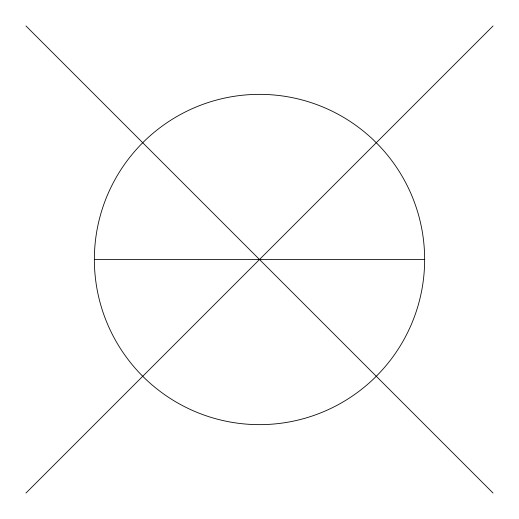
<?xml version="1.0" encoding="UTF-8"?>
<svg xmlns="http://www.w3.org/2000/svg" width="519" height="519" viewBox="0 0 519 519"><rect width="100%" height="100%" fill="white"/><g stroke="black" fill="none" stroke-linecap="round" stroke-linejoin="round"><path stroke-width="0.78" d="M25.95 493.05L493.05 25.95M94.354 259.5L424.646 259.5A165.146 165.146 0 0 1 176.927 402.517A165.146 165.146 0 0 1 176.927 116.483A165.146 165.146 0 0 1 424.646 259.5M25.95 25.95L493.05 493.05"/></g></svg>
